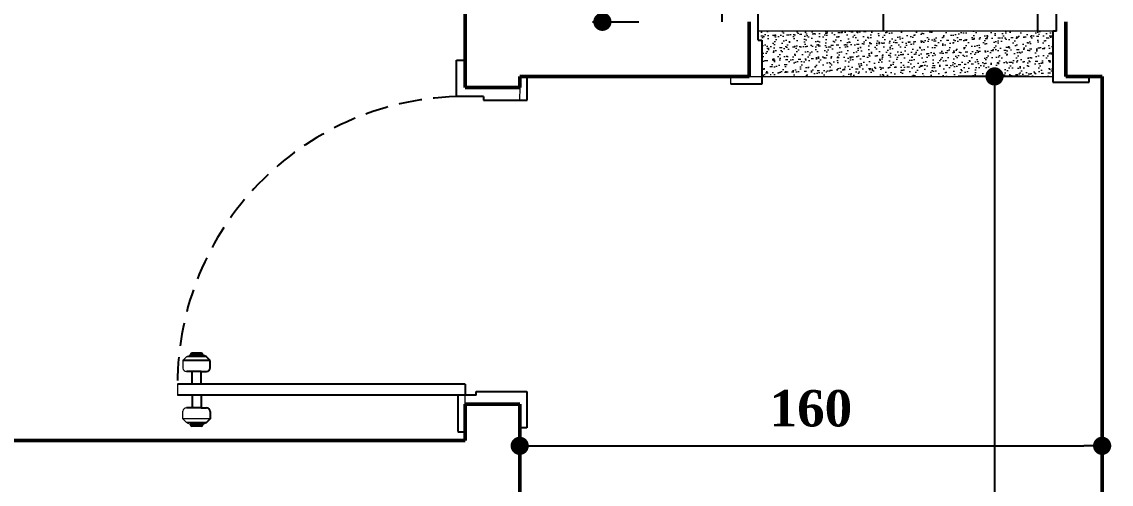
# Model space of a CAD drawing. Header units: millimetres. Extents: x 14929 to 124997, y 1647 to 25134.
# Drawn here: x 15341.9 to 15641.2, y 21007.4 to 21134.4 of the extents above; entities that cross this region are included whole.
import ezdxf

# ---------------------------------------------------------------- set-up
doc = ezdxf.new("R2010")
doc.units = ezdxf.units.MM
doc.linetypes.add('HIDDEN', pattern=[9.525, 6.35, -3.175])
for name, color, linetype in [('ACESSORIOS', 2, 'Continuous'), ('Piso', 55, 'Continuous'), ('PORTAS', 3, 'Continuous'), ('Portas-Projeção', 55, 'HIDDEN')]:
    doc.layers.add(name, color=color, linetype=linetype)
for name, color, linetype, lineweight in [('Hachura', 1, 'Continuous', 9), ('Parede Baixa', 5, 'Continuous', 50), ('Pisos Externos', 15, 'Continuous', 9), ('Portas - Janelas', 2, 'Continuous', 20)]:
    doc.layers.add(name, color=color, linetype=linetype, lineweight=lineweight)
doc.styles.add('Valéria', font='romantic.ttf', dxfattribs={"height": 10})
doc.dimstyles.new('Cota - 50', dxfattribs={"dimtxt": 10, "dimasz": 5, "dimexe": 10, "dimexo": 20, "dimgap": 5, "dimtad": 1, "dimtxsty": 'Valéria', "dimblk": 'DOT', "dimcen": 0, "dimclrd": 12, "dimclre": 12, "dimclrt": 2, "dimazin": 2, "dimtfac": 1, "dimtix": 1, "dimtmove": 0, "dimatfit": 3, "dimldrblk": 'DOT', "dimfxl": 1, "dimarcsym": 0})

# ---------------------------------------------------------------- blocks, each defined once
blk = doc.blocks.new('_Dot')
at = {"color": 0, "linetype": 'ByBlock', "lineweight": -2}
blk.add_line((-0.5, 0), (-1, 0), dxfattribs=at)
at = {"color": 0, "linetype": 'ByBlock', "const_width": 0.5}
blk.add_lwpolyline([(-0.25, 0, 1), (0.25, 0, 1)], format="xyb", close=True, dxfattribs=at)
blk = doc.blocks.new('*D740')
at = {"color": 12, "lineweight": -2, "transparency": 16777216}
for p, q in [((15483.73, 21017.98), (15633.73, 21017.98)), ((15478.73, 21009.41), (15478.73, 21007.98)), ((15638.73, 21010.12), (15638.73, 21007.98))]:
    blk.add_line(p, q, dxfattribs=at)
at = {"layer": 'Defpoints', "color": 0, "transparency": 16777216}
for p in [(15478.73, 21029.41), (15638.73, 21030.12), (15638.73, 21017.98)]:
    blk.add_point(p, dxfattribs=at)
at = {"color": 12, "lineweight": -2, "transparency": 16777216, "xscale": 5, "yscale": 5, "zscale": 5, "rotation": 180}
blk.add_blockref('_Dot', (15478.73, 21017.98), dxfattribs=at)
at = {"color": 12, "lineweight": -2, "transparency": 16777216, "xscale": 5, "yscale": 5, "zscale": 5}
blk.add_blockref('_Dot', (15638.73, 21017.98), dxfattribs=at)
at = {"color": 2, "transparency": 16777216, "insert": (15558.73, 21028.22), "char_height": 10, "attachment_point": 5, "style": 'Valéria'}
blk.add_mtext('{\\fRomantic|b1|i0|c2|p2;160}', dxfattribs=at)
blk = doc.blocks.new('*D741')
at = {"color": 12, "lineweight": -2, "transparency": 16777216}
for p, q in [((15618.73, 21119.41), (15599.17, 21119.41)), ((15609.17, 21114.41), (15609.17, 20689.41)), ((15618.73, 20684.41), (15599.17, 20684.41))]:
    blk.add_line(p, q, dxfattribs=at)
at = {"layer": 'Defpoints', "color": 0, "transparency": 16777216}
for p in [(15638.73, 21119.41), (15609.17, 20684.41), (15638.73, 20684.41)]:
    blk.add_point(p, dxfattribs=at)
at = {"color": 12, "lineweight": -2, "transparency": 16777216, "xscale": 5, "yscale": 5, "zscale": 5}
for p, rotation in [((15609.17, 21119.41), 90), ((15609.17, 20684.41), 270)]:
    blk.add_blockref('_Dot', p, dxfattribs=dict(at, rotation=rotation))
at = {"color": 2, "transparency": 16777216, "insert": (15599.02, 20901.91), "char_height": 10, "attachment_point": 5, "rotation": 90, "style": 'Valéria'}
blk.add_mtext('{\\fRomantic|b1|i0|c2|p2;435}', dxfattribs=at)
blk = doc.blocks.new('*D747')
at = {"color": 12, "lineweight": -2, "transparency": 16777216}
for p, q in [((15498.73, 21369.41), (15511.45, 21369.41)), ((15501.45, 21364.41), (15501.45, 21139.41)), ((15498.73, 21134.41), (15511.45, 21134.41))]:
    blk.add_line(p, q, dxfattribs=at)
at = {"layer": 'Defpoints', "color": 0, "transparency": 16777216}
for p in [(15478.73, 21369.41), (15478.73, 21134.41), (15501.45, 21134.41)]:
    blk.add_point(p, dxfattribs=at)
at = {"color": 12, "lineweight": -2, "transparency": 16777216, "xscale": 5, "yscale": 5, "zscale": 5}
for p, rotation in [((15501.45, 21369.41), 90), ((15501.45, 21134.41), 270)]:
    blk.add_blockref('_Dot', p, dxfattribs=dict(at, rotation=rotation))
at = {"color": 2, "transparency": 16777216, "insert": (15491.25, 21251.91), "char_height": 10, "attachment_point": 5, "rotation": 90, "style": 'Valéria'}
blk.add_mtext('235', dxfattribs=at)

msp = doc.modelspace()

# ---------------------------------------------------------------- hatches: boundary and pattern name
at = {"layer": 'Piso'}
h = msp.add_hatch(dxfattribs=at)
h.set_pattern_fill('ANSI37', color=256, scale=13.33333, angle=-45)
h.paths.add_polyline_path([(15638.725, 21369.407), (15638.725, 21294.407), (15478.725, 21294.407), (15479.404, 21322.567), (15480.831, 21323.031), (15480.991, 21323.255), (15480.945, 21329.331), (15483.576, 21329.331), (15486.314, 21329.84), (15490.324, 21329.84), (15490.324, 21330.967), (15518.55, 21330.967), (15518.55, 21318.395), (15549.232, 21318.395), (15549.232, 21349.138), (15518.55, 21349.138), (15518.55, 21336.567), (15490.324, 21336.567), (15490.324, 21337.694), (15486.314, 21337.694), (15483.576, 21338.202), (15480.945, 21338.202), (15481.128, 21344.276), (15480.843, 21344.642), (15479.404, 21344.967), (15478.725, 21369.407)])
h.paths.add_polyline_path([(15638.725, 21284.407), (15478.725, 21284.407), (15479.319, 21265.38), (15481.751, 21265.389), (15482.246, 21265.358), (15482.477, 21264.8), (15482.432, 21263.513), (15484.917, 21263.523), (15484.944, 21263.532), (15484.955, 21263.484), (15484.963, 21261.241), (15487.527, 21261.251), (15487.449, 21282.094), (15540.48, 21282.684), (15549.983, 21280.617), (15555.123, 21273.968), (15556.85, 21269.135), (15557.616, 21263.785), (15556.952, 21248.492), (15553.361, 21241.176), (15545.007, 21235.516), (15539.023, 21234.997), (15487.624, 21235.288), (15487.546, 21256.131), (15484.982, 21256.121), (15484.991, 21253.833), (15484.986, 21253.769), (15482.435, 21253.785), (15482.439, 21252.592), (15482.44, 21252.367), (15482.108, 21251.923), (15479.37, 21251.94), (15478.712, 21251.938), (15478.87, 21214.083), (15483.943, 21214.102), (15483.912, 21229.417), (15483.757, 21229.977), (15483.23, 21230.483), (15483.005, 21230.577), (15482.826, 21230.888), (15482.942, 21231.478), (15483.206, 21231.649), (15483.806, 21231.559), (15484.323, 21231.068), (15484.659, 21230.681), (15484.836, 21230.285), (15484.93, 21229.891), (15484.966, 21229.438), (15484.997, 21213.14), (15485.006, 21212.758), (15484.86, 21212.106), (15484.461, 21211.491), (15483.954, 21211.141), (15483.962, 21208.982), (15478.889, 21208.963), (15478.927, 21205.969), (15531.714, 21205.854), (15531.847, 21134.989), (15534.222, 21134.407), (15534.222, 21136.766), (15544.222, 21136.766), (15544.222, 21131.822), (15626.224, 21131.822), (15626.224, 21134.822), (15623.224, 21134.822), (15623.224, 21207.322), (15619.724, 21207.322), (15619.724, 21205.822), (15619.724, 21205.13), (15618.835, 21204.612), (15616.724, 21204.822), (15615.577, 21205.968), (15614.564, 21207.274), (15614.605, 21210.158), (15615.154, 21210.421), (15615.577, 21211.175), (15616.724, 21212.322), (15619.119, 21212.386), (15619.938, 21211.586), (15619.724, 21209.822), (15623.224, 21209.822), (15623.224, 21213.822), (15626.224, 21213.822), (15626.224, 21209.822), (15629.724, 21209.822), (15629.57, 21212.14), (15630.349, 21212.538), (15632.724, 21212.322), (15633.87, 21211.175), (15634.224, 21210.322), (15634.505, 21210.322), (15634.812, 21209.983), (15634.81, 21207.205), (15634.592, 21206.727), (15634.224, 21206.822), (15633.87, 21205.968), (15632.724, 21204.822), (15630.01, 21204.779), (15629.365, 21205.59), (15629.724, 21207.322), (15626.224, 21207.322), (15626.224, 21136.822), (15636.224, 21136.822), (15638.725, 21134.407)])
at = {"layer": 'Pisos Externos'}
h = msp.add_hatch(dxfattribs=at)
h.set_pattern_fill('AR-SAND', color=256, scale=0.05, angle=45)
h.set_pattern_definition([(82.5, (-80817.7246, 13475.734), (-1.786906744, 1.673767446), [0, -1.9304, 0, -2.159, 0, -2.06375]), (52.5, (-80817.7246, 13475.734), (-0.94505464, 4.12366426), [0, -1.0414, 0, -1.7399, 0, -0.66675]), (12.5, (-80818.8292, 13474.6294), (2.79149913, 2.80166156), [0, -0.635, 0, -2.286, 0, -2.9845]), (2.5, (-80818.8292, 13474.6294), (1.91140555, 3.48775391), [0, -0.3175, 0, -1.4986, 0, -1.7145])])
h.paths.add_polyline_path([(15545.224, 21129.35), (15544.222, 21129.35), (15544.222, 21131.822), (15625.224, 21131.822), (15625.224, 21119.407), (15545.224, 21119.407)])

# ---------------------------------------------------------------- linework, layer by layer
at = {"layer": 'ACESSORIOS', "color": 2, "linetype": 'Continuous'}
for p, q in [((15625.224, 21117.822), (15635.209, 21117.822)), ((15461.725, 21031.907), (15461.725, 21021.907)), ((15480.725, 21032.907), (15480.725, 21022.922))]:
    msp.add_line(p, q, dxfattribs=at)
at = {"layer": 'ACESSORIOS'}
for p, q in [((15635.209, 21117.822), (15635.209, 21119.822)), ((15461.725, 21021.832), (15463.725, 21021.832)), ((15480.725, 21022.922), (15478.725, 21022.922))]:
    msp.add_line(p, q, dxfattribs=at)
at = {"layer": 'Hachura'}
for p, q in [((15625.224, 21131.822), (15544.222, 21131.822)), ((15545.225, 21119.407), (15625.224, 21119.407))]:
    msp.add_line(p, q, dxfattribs=at)
at = {"layer": 'Parede Baixa'}
for p, q in [((15463.725, 21369.407), (15463.725, 21116.407)), ((15541.725, 21134.407), (15541.725, 21119.407)), ((15628.725, 21134.407), (15628.725, 21119.407)), ((15478.725, 21119.407), (15478.725, 21116.407)), ((15541.725, 21119.407), (15478.725, 21119.407)), ((15638.725, 21119.407), (15628.725, 21119.407)), ((15638.725, 21119.407), (15638.725, 20919.407)), ((15478.725, 21116.407), (15463.725, 21116.407)), ((15478.725, 21029.407), (15463.725, 21029.407)), ((15463.725, 21029.407), (15463.725, 21019.407)), ((15478.725, 21029.407), (15478.725, 20994.407)), ((15463.725, 21019.407), (15143.725, 21019.407))]:
    msp.add_line(p, q, dxfattribs=at)
at = {"layer": 'PORTAS', "color": 2, "linetype": 'Continuous'}
for p, q in [((15534.222, 21136.766), (15534.222, 21134.371)), ((15544.222, 21129.35), (15544.222, 21136.766)), ((15626.224, 21131.822), (15626.224, 21136.822)), ((15544.222, 21129.35), (15545.224, 21129.35)), ((15545.224, 21129.35), (15545.224, 21117.317)), ((15626.224, 21131.822), (15625.224, 21131.822)), ((15625.224, 21131.822), (15625.224, 21117.822)), ((15461.328, 21113.911), (15461.328, 21123.911)), ((15461.328, 21123.911), (15463.725, 21123.911)), ((15480.777, 21112.909), (15480.777, 21119.407)), ((15545.224, 21117.317), (15536.734, 21117.317)), ((15468.744, 21113.911), (15461.328, 21113.911)), ((15468.744, 21113.911), (15468.744, 21112.909)), ((15468.744, 21112.909), (15480.777, 21112.909)), ((15391.725, 21042.907), (15388.225, 21042.907)), ((15391.225, 21043.407), (15388.725, 21043.407)), ((15392.579, 21042.553), (15391.725, 21042.907)), ((15393.725, 21041.407), (15392.579, 21042.553)), ((15393.725, 21041.407), (15386.225, 21041.407)), ((15393.725, 21039.407), (15393.725, 21041.407)), ((15388.725, 21038.407), (15387.225, 21038.407)), ((15388.725, 21034.907), (15388.725, 21038.407)), ((15391.225, 21038.407), (15388.725, 21038.407)), ((15391.225, 21034.907), (15391.225, 21038.407)), ((15391.225, 21038.407), (15392.725, 21038.407)), ((15463.725, 21034.907), (15384.725, 21034.907)), ((15463.725, 21034.907), (15463.725, 21031.907)), ((15463.725, 21031.907), (15384.725, 21031.907)), ((15388.725, 21031.907), (15388.725, 21028.407)), ((15391.225, 21031.907), (15391.225, 21028.407)), ((15466.725, 21031.907), (15461.725, 21031.907)), ((15466.725, 21031.907), (15466.725, 21032.907)), ((15466.725, 21032.907), (15480.725, 21032.907)), ((15388.725, 21028.407), (15387.225, 21028.407)), ((15391.225, 21028.407), (15388.725, 21028.407)), ((15391.225, 21028.407), (15392.725, 21028.407)), ((15393.725, 21027.407), (15393.725, 21025.407)), ((15393.725, 21025.407), (15392.579, 21024.26)), ((15393.657, 21025.339), (15393.589, 21025.407)), ((15391.725, 21023.907), (15388.225, 21023.907)), ((15391.225, 21023.407), (15388.725, 21023.407)), ((15392.579, 21024.26), (15391.725, 21023.907))]:
    msp.add_line(p, q, dxfattribs=at)
for centre, radius, start, end in [((15388.725, 21042.907), 0.5, 90, 180), ((15391.225, 21042.907), 0.5, 0, 90), ((15392.725, 21039.407), 1, 270, 0), ((15392.725, 21027.407), 1, 0, 90), ((15388.725, 21023.907), 0.5, 180, 270), ((15391.225, 21023.907), 0.5, 270, 0)]:
    msp.add_arc(centre, radius, start, end, dxfattribs=at)
at = {"layer": 'Portas - Janelas'}
for p, q in [((15536.734, 21117.317), (15536.734, 21119.383)), ((15541.725, 21119.407), (15545.225, 21119.407)), ((15478.725, 21116.407), (15478.687, 21112.909)), ((15387.225, 21042.407), (15386.225, 21041.407)), ((15387.372, 21042.553), (15387.225, 21042.407)), ((15386.225, 21041.407), (15386.225, 21039.277)), ((15384.725, 21034.907), (15384.725, 21031.907)), ((15463.725, 21029.407), (15463.725, 21031.907)), ((15386.225, 21025.407), (15386.225, 21027.487)), ((15387.225, 21024.407), (15386.225, 21025.407)), ((15387.372, 21024.26), (15387.225, 21024.407))]:
    msp.add_line(p, q, dxfattribs=at)
at = {"layer": 'Portas - Janelas', "color": 2, "linetype": 'Continuous'}
for p, q in [((15392.725, 21042.407), (15387.225, 21042.407)), ((15387.372, 21042.553), (15388.225, 21042.907)), ((15393.725, 21025.407), (15386.225, 21025.407)), ((15392.725, 21024.407), (15387.225, 21024.407)), ((15387.372, 21024.26), (15388.225, 21023.907))]:
    msp.add_line(p, q, dxfattribs=at)
at = {"layer": 'Portas - Janelas'}
for centre, radius, start, end in [((15387.141, 21039.32), 0.917, 182.671, 275.25583), ((15387.21, 21027.42), 0.987, 89.08815, 176.13605)]:
    msp.add_arc(centre, radius, start, end, dxfattribs=at)
at = {"layer": 'Portas-Projeção'}
msp.add_arc((15463.725, 21034.907), 79, 91.75222, 180, dxfattribs=at)

# ---------------------------------------------------------------- dimensions: what is measured, and where the dimension line sits
dim = msp.add_linear_dim(base=(15501.447, 21134.407), p1=(15478.725, 21369.407), p2=(15478.725, 21134.407), angle=90, dimstyle='Cota - 50')
dim.commit()
dim.dimension.update_dxf_attribs({"geometry": '*D747', "text_midpoint": (15491.255, 21251.907)})
dim = msp.add_linear_dim(base=(15609.173, 20684.407), p1=(15638.725, 21119.407), p2=(15638.725, 20684.407), angle=90, text='{\\fRomantic|b1|i0|c2|p2;<>}', dimstyle='Cota - 50')
dim.commit()
dim.dimension.update_dxf_attribs({"geometry": '*D741', "text_midpoint": (15599.018, 20901.907)})
dim = msp.add_linear_dim(base=(15638.725, 21017.983), p1=(15478.725, 21029.407), p2=(15638.725, 21030.116), text='{\\fRomantic|b1|i0|c2|p2;<>}', dimstyle='Cota - 50')
dim.commit()
dim.dimension.update_dxf_attribs({"geometry": '*D740', "text_midpoint": (15558.725, 21028.218)})

doc.saveas('drawing.dxf')
